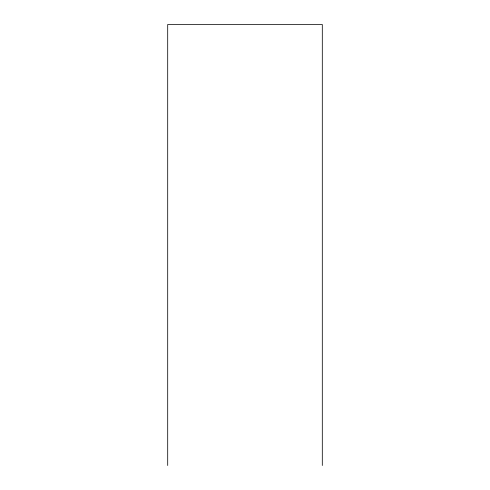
<?xml version="1.0" encoding="UTF-8"?>
<svg xmlns="http://www.w3.org/2000/svg" width="490" height="490" viewBox="0 0 490 490"><rect width="100%" height="100%" fill="white"/><g stroke="black" fill="none" stroke-linecap="round" stroke-linejoin="round"><path stroke-width="0.73" d="M322.304 465.5L322.304 24.5L167.696 24.5L167.696 465.5"/></g></svg>
